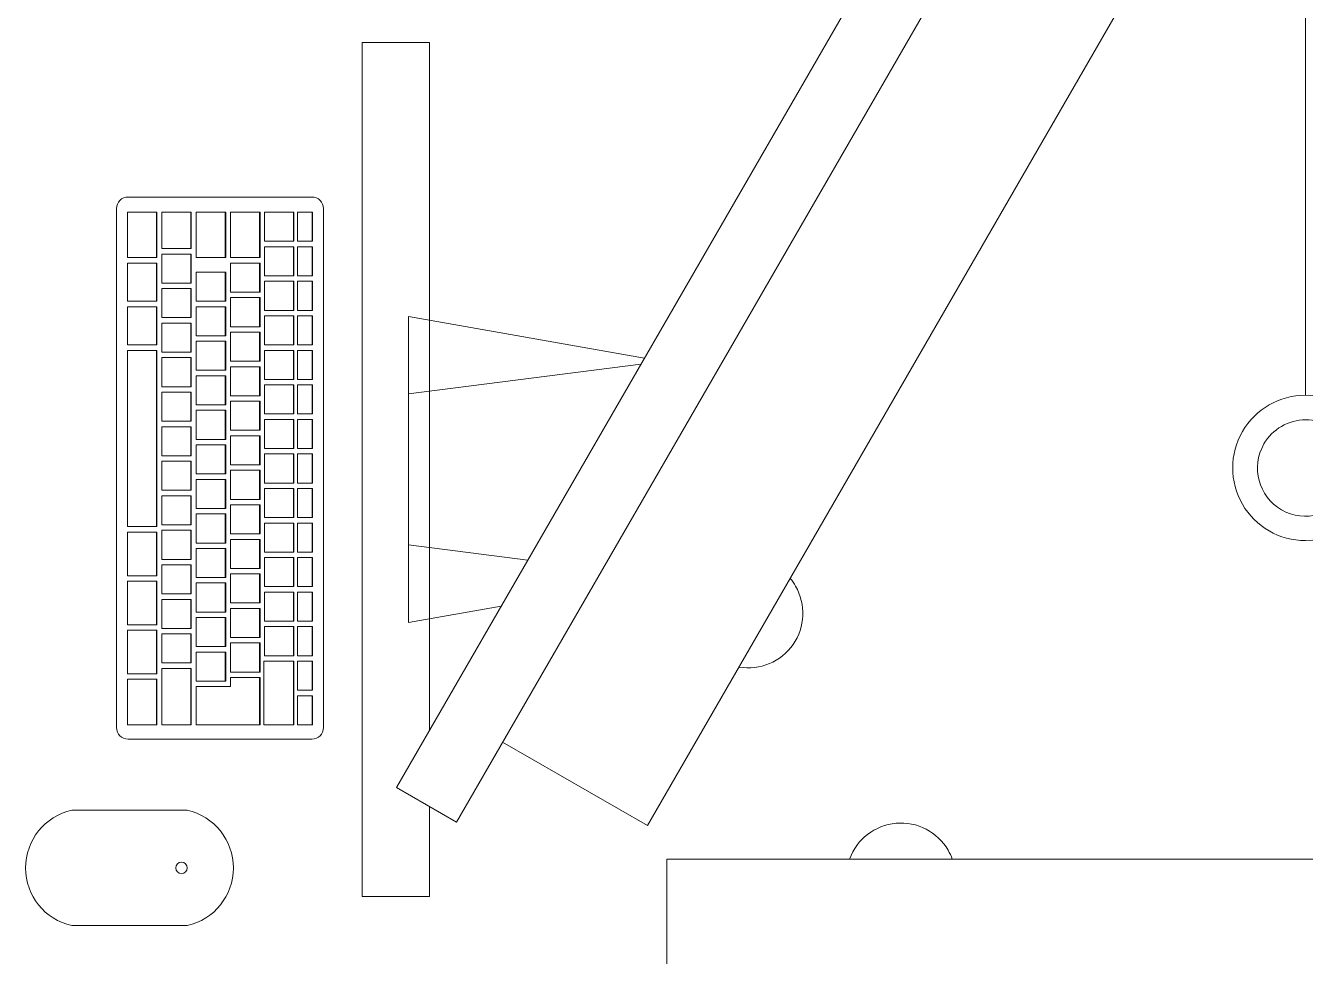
# Model space of a CAD drawing. Header units: millimetres. Extents: x 79795 to 317870, y -36033 to 97293.
# Drawn here: x 204292 to 204996, y 19063 to 19576 of the extents above; entities that cross this region are included whole.
import ezdxf

# ---------------------------------------------------------------- set-up
doc = ezdxf.new("R2010")
doc.units = ezdxf.units.MM
doc.header["$MEASUREMENT"] = 0
for name, color, linetype, lineweight in [('A-GENM', 8, 'CONTINUOUS', 9), ('E-ELEC-EQPM', 8, 'CONTINUOUS', 9), ('I-FURN', 8, 'CONTINUOUS', 9)]:
    doc.layers.add(name, color=color, linetype=linetype, lineweight=lineweight)

msp = doc.modelspace()

# ---------------------------------------------------------------- linework, layer by layer
at = {"layer": 'A-GENM'}
for p, q in [((204449.68, 19481.22), (204348.51, 19481.22)), ((204342.16, 19474.87), (204342.16, 19189.33)), ((204364.09, 19472.87), (204348.15, 19472.87)), ((204348.15, 19472.87), (204348.15, 19447.87)), ((204364.09, 19447.87), (204364.09, 19472.87)), ((204364.37, 19472.87), (204364.09, 19472.87)), ((204364.37, 19472.87), (204364.37, 19447.87)), ((204383.02, 19472.87), (204367.08, 19472.87)), ((204367.08, 19472.87), (204367.08, 19452.87)), ((204383.02, 19452.87), (204383.02, 19472.87)), ((204383.3, 19472.87), (204383.02, 19472.87)), ((204383.3, 19472.87), (204383.3, 19452.87)), ((204401.95, 19472.87), (204386.01, 19472.87)), ((204386.01, 19472.87), (204386.01, 19447.87)), ((204401.95, 19447.87), (204401.95, 19472.87)), ((204402.22, 19472.87), (204401.95, 19472.87)), ((204402.22, 19472.87), (204402.22, 19447.87)), ((204420.87, 19472.87), (204404.94, 19472.87)), ((204404.94, 19472.87), (204404.94, 19447.87)), ((204420.87, 19447.87), (204420.87, 19472.87)), ((204421.15, 19472.87), (204420.87, 19472.87)), ((204421.15, 19472.87), (204421.15, 19447.87)), ((204439.52, 19472.87), (204423.56, 19472.87)), ((204423.56, 19472.87), (204423.56, 19456.87)), ((204439.52, 19456.87), (204439.52, 19472.87)), ((204439.8, 19472.87), (204439.52, 19472.87)), ((204439.8, 19472.87), (204439.8, 19456.87)), ((204449.76, 19472.87), (204441.78, 19472.87)), ((204441.78, 19472.87), (204441.78, 19456.87)), ((204449.76, 19456.87), (204449.76, 19472.87)), ((204450.04, 19472.87), (204449.76, 19472.87)), ((204450.04, 19472.87), (204450.04, 19456.87)), ((204456.03, 19189.33), (204456.03, 19474.87)), ((204367.08, 19452.87), (204383.02, 19452.87)), ((204383.3, 19452.87), (204383.02, 19452.87)), ((204423.56, 19456.87), (204439.52, 19456.87)), ((204439.52, 19453.87), (204423.56, 19453.87)), ((204423.56, 19453.87), (204423.56, 19437.87)), ((204439.8, 19456.87), (204439.52, 19456.87)), ((204439.52, 19437.87), (204439.52, 19453.87)), ((204439.8, 19453.87), (204439.52, 19453.87)), ((204439.8, 19453.87), (204439.8, 19437.87)), ((204441.78, 19456.87), (204449.76, 19456.87)), ((204449.76, 19453.87), (204441.78, 19453.87)), ((204441.78, 19453.87), (204441.78, 19437.87)), ((204450.04, 19456.87), (204449.76, 19456.87)), ((204449.76, 19437.87), (204449.76, 19453.87)), ((204450.04, 19453.87), (204449.76, 19453.87)), ((204450.04, 19453.87), (204450.04, 19437.87)), ((204348.15, 19447.87), (204364.09, 19447.87)), ((204364.09, 19444.87), (204348.15, 19444.87)), ((204348.15, 19444.87), (204348.15, 19423.87)), ((204364.37, 19447.87), (204364.09, 19447.87)), ((204364.09, 19423.87), (204364.09, 19444.87)), ((204364.37, 19444.87), (204364.09, 19444.87)), ((204364.37, 19444.87), (204364.37, 19423.87)), ((204383.02, 19449.87), (204367.06, 19449.87)), ((204367.06, 19449.87), (204367.06, 19433.87)), ((204383.02, 19433.87), (204383.02, 19449.87)), ((204383.3, 19449.87), (204383.02, 19449.87)), ((204383.3, 19449.87), (204383.3, 19433.87)), ((204386.01, 19447.87), (204401.95, 19447.87)), ((204402.22, 19447.87), (204401.95, 19447.87)), ((204420.87, 19444.87), (204404.91, 19444.87)), ((204404.91, 19444.87), (204404.91, 19428.87)), ((204404.94, 19447.87), (204420.87, 19447.87)), ((204421.15, 19447.87), (204420.87, 19447.87)), ((204420.87, 19428.87), (204420.87, 19444.87)), ((204421.15, 19444.87), (204420.87, 19444.87)), ((204421.15, 19444.87), (204421.15, 19428.87)), ((204401.95, 19439.87), (204385.99, 19439.87)), ((204385.99, 19439.87), (204385.99, 19423.87)), ((204401.95, 19423.87), (204401.95, 19439.87)), ((204402.22, 19439.87), (204401.95, 19439.87)), ((204402.22, 19439.87), (204402.22, 19423.87)), ((204423.56, 19437.87), (204439.52, 19437.87)), ((204439.8, 19437.87), (204439.52, 19437.87)), ((204441.78, 19437.87), (204449.76, 19437.87)), ((204450.04, 19437.87), (204449.76, 19437.87)), ((204367.06, 19433.87), (204383.02, 19433.87)), ((204383.02, 19430.87), (204367.06, 19430.87)), ((204367.06, 19430.87), (204367.06, 19414.87)), ((204383.3, 19433.87), (204383.02, 19433.87)), ((204383.02, 19414.87), (204383.02, 19430.87)), ((204383.3, 19430.87), (204383.02, 19430.87)), ((204383.3, 19430.87), (204383.3, 19414.87)), ((204439.52, 19434.87), (204423.56, 19434.87)), ((204423.56, 19434.87), (204423.56, 19418.87)), ((204439.52, 19418.87), (204439.52, 19434.87)), ((204439.8, 19434.87), (204439.52, 19434.87)), ((204439.8, 19434.87), (204439.8, 19418.87)), ((204449.76, 19434.87), (204441.78, 19434.87)), ((204441.78, 19434.87), (204441.78, 19418.87)), ((204449.76, 19418.87), (204449.76, 19434.87)), ((204450.04, 19434.87), (204449.76, 19434.87)), ((204450.04, 19434.87), (204450.04, 19418.87)), ((204348.15, 19423.87), (204364.09, 19423.87)), ((204364.37, 19423.87), (204364.09, 19423.87)), ((204385.99, 19423.87), (204401.95, 19423.87)), ((204402.22, 19423.87), (204401.95, 19423.87)), ((204404.91, 19428.87), (204420.87, 19428.87)), ((204420.87, 19425.87), (204404.91, 19425.87)), ((204404.91, 19425.87), (204404.91, 19409.87)), ((204421.15, 19428.87), (204420.87, 19428.87)), ((204420.87, 19409.87), (204420.87, 19425.87)), ((204421.15, 19425.87), (204420.87, 19425.87)), ((204421.15, 19425.87), (204421.15, 19409.87)), ((204364.09, 19420.87), (204348.15, 19420.87)), ((204348.15, 19420.87), (204348.15, 19399.87)), ((204364.09, 19399.87), (204364.09, 19420.87)), ((204364.37, 19420.87), (204364.09, 19420.87)), ((204364.37, 19420.87), (204364.37, 19399.87)), ((204401.95, 19420.87), (204385.99, 19420.87)), ((204385.99, 19420.87), (204385.99, 19404.87)), ((204401.95, 19404.87), (204401.95, 19420.87)), ((204402.22, 19420.87), (204401.95, 19420.87)), ((204402.22, 19420.87), (204402.22, 19404.87)), ((204423.56, 19418.87), (204439.52, 19418.87)), ((204439.52, 19415.87), (204423.56, 19415.87)), ((204423.56, 19415.87), (204423.56, 19399.87)), ((204439.8, 19418.87), (204439.52, 19418.87)), ((204439.52, 19399.87), (204439.52, 19415.87)), ((204439.8, 19415.87), (204439.52, 19415.87)), ((204439.8, 19415.87), (204439.8, 19399.87)), ((204441.78, 19418.87), (204449.76, 19418.87)), ((204449.76, 19415.87), (204441.78, 19415.87)), ((204441.78, 19415.87), (204441.78, 19399.87)), ((204450.04, 19418.87), (204449.76, 19418.87)), ((204449.76, 19399.87), (204449.76, 19415.87)), ((204450.04, 19415.87), (204449.76, 19415.87)), ((204450.04, 19415.87), (204450.04, 19399.87)), ((204367.06, 19414.87), (204383.02, 19414.87)), ((204383.02, 19411.87), (204367.06, 19411.87)), ((204367.06, 19411.87), (204367.06, 19395.87)), ((204383.3, 19414.87), (204383.02, 19414.87)), ((204383.02, 19395.87), (204383.02, 19411.87)), ((204383.3, 19411.87), (204383.02, 19411.87)), ((204383.3, 19411.87), (204383.3, 19395.87)), ((204404.91, 19409.87), (204420.87, 19409.87)), ((204421.15, 19409.87), (204420.87, 19409.87)), ((204385.99, 19404.87), (204401.95, 19404.87)), ((204401.95, 19401.87), (204385.99, 19401.87)), ((204385.99, 19401.87), (204385.99, 19385.87)), ((204402.22, 19404.87), (204401.95, 19404.87)), ((204401.95, 19385.87), (204401.95, 19401.87)), ((204402.22, 19401.87), (204401.95, 19401.87)), ((204402.22, 19401.87), (204402.22, 19385.87)), ((204420.87, 19406.87), (204404.91, 19406.87)), ((204404.91, 19406.87), (204404.91, 19390.87)), ((204420.87, 19390.87), (204420.87, 19406.87)), ((204421.15, 19406.87), (204420.87, 19406.87)), ((204421.15, 19406.87), (204421.15, 19390.87)), ((204348.15, 19399.87), (204364.09, 19399.87)), ((204364.09, 19396.87), (204348.15, 19396.87)), ((204348.15, 19396.87), (204348.15, 19299.87)), ((204364.37, 19399.87), (204364.09, 19399.87)), ((204364.09, 19299.87), (204364.09, 19396.87)), ((204364.37, 19396.87), (204364.09, 19396.87)), ((204364.37, 19396.87), (204364.37, 19299.87)), ((204367.06, 19395.87), (204383.02, 19395.87)), ((204383.3, 19395.87), (204383.02, 19395.87)), ((204423.56, 19399.87), (204439.52, 19399.87)), ((204439.52, 19396.87), (204423.56, 19396.87)), ((204423.56, 19396.87), (204423.56, 19380.87)), ((204439.8, 19399.87), (204439.52, 19399.87)), ((204439.52, 19380.87), (204439.52, 19396.87)), ((204439.8, 19396.87), (204439.52, 19396.87)), ((204439.8, 19396.87), (204439.8, 19380.87)), ((204441.78, 19399.87), (204449.76, 19399.87)), ((204449.76, 19396.87), (204441.78, 19396.87)), ((204441.78, 19396.87), (204441.78, 19380.87)), ((204450.04, 19399.87), (204449.76, 19399.87)), ((204449.76, 19380.87), (204449.76, 19396.87)), ((204450.04, 19396.87), (204449.76, 19396.87)), ((204450.04, 19396.87), (204450.04, 19380.87)), ((204383.02, 19392.87), (204367.06, 19392.87)), ((204367.06, 19392.87), (204367.06, 19376.87)), ((204383.02, 19376.87), (204383.02, 19392.87)), ((204383.3, 19392.87), (204383.02, 19392.87)), ((204383.3, 19392.87), (204383.3, 19376.87)), ((204404.91, 19390.87), (204420.87, 19390.87)), ((204420.87, 19387.87), (204404.91, 19387.87)), ((204404.91, 19387.87), (204404.91, 19371.87)), ((204421.15, 19390.87), (204420.87, 19390.87)), ((204420.87, 19371.87), (204420.87, 19387.87)), ((204421.15, 19387.87), (204420.87, 19387.87)), ((204421.15, 19387.87), (204421.15, 19371.87)), ((204385.99, 19385.87), (204401.95, 19385.87)), ((204401.95, 19382.87), (204385.99, 19382.87)), ((204385.99, 19382.87), (204385.99, 19366.87)), ((204402.22, 19385.87), (204401.95, 19385.87)), ((204401.95, 19366.87), (204401.95, 19382.87)), ((204402.22, 19382.87), (204401.95, 19382.87)), ((204402.22, 19382.87), (204402.22, 19366.87)), ((204423.56, 19380.87), (204439.52, 19380.87)), ((204439.8, 19380.87), (204439.52, 19380.87)), ((204441.78, 19380.87), (204449.76, 19380.87)), ((204450.04, 19380.87), (204449.76, 19380.87)), ((204367.06, 19376.87), (204383.02, 19376.87)), ((204383.02, 19373.87), (204367.06, 19373.87)), ((204367.06, 19373.87), (204367.06, 19357.87)), ((204383.3, 19376.87), (204383.02, 19376.87)), ((204383.02, 19357.87), (204383.02, 19373.87)), ((204383.3, 19373.87), (204383.02, 19373.87)), ((204383.3, 19373.87), (204383.3, 19357.87)), ((204439.52, 19377.87), (204423.56, 19377.87)), ((204423.56, 19377.87), (204423.56, 19361.87)), ((204439.52, 19361.87), (204439.52, 19377.87)), ((204439.8, 19377.87), (204439.52, 19377.87)), ((204439.8, 19377.87), (204439.8, 19361.87)), ((204449.76, 19377.87), (204441.78, 19377.87)), ((204441.78, 19377.87), (204441.78, 19361.87)), ((204449.76, 19361.87), (204449.76, 19377.87)), ((204450.04, 19377.87), (204449.76, 19377.87)), ((204450.04, 19377.87), (204450.04, 19361.87)), ((204385.99, 19366.87), (204401.95, 19366.87)), ((204402.22, 19366.87), (204401.95, 19366.87)), ((204404.91, 19371.87), (204420.87, 19371.87)), ((204420.87, 19368.87), (204404.91, 19368.87)), ((204404.91, 19368.87), (204404.91, 19352.87)), ((204421.15, 19371.87), (204420.87, 19371.87)), ((204420.87, 19352.87), (204420.87, 19368.87)), ((204421.15, 19368.87), (204420.87, 19368.87)), ((204421.15, 19368.87), (204421.15, 19352.87)), ((204401.95, 19363.87), (204385.99, 19363.87)), ((204385.99, 19363.87), (204385.99, 19347.87)), ((204401.95, 19347.87), (204401.95, 19363.87)), ((204402.22, 19363.87), (204401.95, 19363.87)), ((204402.22, 19363.87), (204402.22, 19347.87)), ((204423.56, 19361.87), (204439.52, 19361.87)), ((204439.8, 19361.87), (204439.52, 19361.87)), ((204441.78, 19361.87), (204449.76, 19361.87)), ((204450.04, 19361.87), (204449.76, 19361.87)), ((204367.06, 19357.87), (204383.02, 19357.87)), ((204383.02, 19354.87), (204367.06, 19354.87)), ((204367.06, 19354.87), (204367.06, 19338.87)), ((204383.3, 19357.87), (204383.02, 19357.87)), ((204383.02, 19338.87), (204383.02, 19354.87)), ((204383.3, 19354.87), (204383.02, 19354.87)), ((204383.3, 19354.87), (204383.3, 19338.87)), ((204404.91, 19352.87), (204420.87, 19352.87)), ((204421.15, 19352.87), (204420.87, 19352.87)), ((204439.52, 19358.87), (204423.56, 19358.87)), ((204423.56, 19358.87), (204423.56, 19342.87)), ((204439.52, 19342.87), (204439.52, 19358.87)), ((204439.8, 19358.87), (204439.52, 19358.87)), ((204439.8, 19358.87), (204439.8, 19342.87)), ((204449.76, 19358.87), (204441.78, 19358.87)), ((204441.78, 19358.87), (204441.78, 19342.87)), ((204449.76, 19342.87), (204449.76, 19358.87)), ((204450.04, 19358.87), (204449.76, 19358.87)), ((204450.04, 19358.87), (204450.04, 19342.87)), ((204385.99, 19347.87), (204401.95, 19347.87)), ((204401.95, 19344.87), (204385.99, 19344.87)), ((204385.99, 19344.87), (204385.99, 19328.87)), ((204402.22, 19347.87), (204401.95, 19347.87)), ((204401.95, 19328.87), (204401.95, 19344.87)), ((204402.22, 19344.87), (204401.95, 19344.87)), ((204402.22, 19344.87), (204402.22, 19328.87)), ((204420.87, 19349.87), (204404.91, 19349.87)), ((204404.91, 19349.87), (204404.91, 19333.87)), ((204420.87, 19333.87), (204420.87, 19349.87)), ((204421.15, 19349.87), (204420.87, 19349.87)), ((204421.15, 19349.87), (204421.15, 19333.87)), ((204367.06, 19338.87), (204383.02, 19338.87)), ((204383.3, 19338.87), (204383.02, 19338.87)), ((204423.56, 19342.87), (204439.52, 19342.87)), ((204439.52, 19339.87), (204423.56, 19339.87)), ((204423.56, 19339.87), (204423.56, 19323.87)), ((204439.8, 19342.87), (204439.52, 19342.87)), ((204439.52, 19323.87), (204439.52, 19339.87)), ((204439.8, 19339.87), (204439.52, 19339.87)), ((204439.8, 19339.87), (204439.8, 19323.87)), ((204441.78, 19342.87), (204449.76, 19342.87)), ((204449.76, 19339.87), (204441.78, 19339.87)), ((204441.78, 19339.87), (204441.78, 19323.87)), ((204450.04, 19342.87), (204449.76, 19342.87)), ((204449.76, 19323.87), (204449.76, 19339.87)), ((204450.04, 19339.87), (204449.76, 19339.87)), ((204450.04, 19339.87), (204450.04, 19323.87)), ((204383.02, 19335.87), (204367.06, 19335.87)), ((204367.06, 19335.87), (204367.06, 19319.87)), ((204383.02, 19319.87), (204383.02, 19335.87)), ((204383.3, 19335.87), (204383.02, 19335.87)), ((204383.3, 19335.87), (204383.3, 19319.87)), ((204404.91, 19333.87), (204420.87, 19333.87)), ((204420.87, 19330.87), (204404.91, 19330.87)), ((204404.91, 19330.87), (204404.91, 19314.87)), ((204421.15, 19333.87), (204420.87, 19333.87)), ((204420.87, 19314.87), (204420.87, 19330.87)), ((204421.15, 19330.87), (204420.87, 19330.87)), ((204421.15, 19330.87), (204421.15, 19314.87)), ((204385.99, 19328.87), (204401.95, 19328.87)), ((204401.95, 19325.87), (204385.99, 19325.87)), ((204385.99, 19325.87), (204385.99, 19309.87)), ((204402.22, 19328.87), (204401.95, 19328.87)), ((204401.95, 19309.87), (204401.95, 19325.87)), ((204402.22, 19325.87), (204401.95, 19325.87)), ((204402.22, 19325.87), (204402.22, 19309.87)), ((204423.56, 19323.87), (204439.52, 19323.87)), ((204439.8, 19323.87), (204439.52, 19323.87)), ((204441.78, 19323.87), (204449.76, 19323.87)), ((204450.04, 19323.87), (204449.76, 19323.87)), ((204367.06, 19319.87), (204383.02, 19319.87)), ((204383.02, 19316.87), (204367.06, 19316.87)), ((204367.06, 19316.87), (204367.06, 19300.87)), ((204383.3, 19319.87), (204383.02, 19319.87)), ((204383.02, 19300.87), (204383.02, 19316.87)), ((204383.3, 19316.87), (204383.02, 19316.87)), ((204383.3, 19316.87), (204383.3, 19300.87)), ((204439.52, 19320.87), (204423.56, 19320.87)), ((204423.56, 19320.87), (204423.56, 19304.87)), ((204439.52, 19304.87), (204439.52, 19320.87)), ((204439.8, 19320.87), (204439.52, 19320.87)), ((204439.8, 19320.87), (204439.8, 19304.87)), ((204449.76, 19320.87), (204441.78, 19320.87)), ((204441.78, 19320.87), (204441.78, 19304.87)), ((204449.76, 19304.87), (204449.76, 19320.87)), ((204450.04, 19320.87), (204449.76, 19320.87)), ((204450.04, 19320.87), (204450.04, 19304.87)), ((204385.99, 19309.87), (204401.95, 19309.87)), ((204402.22, 19309.87), (204401.95, 19309.87)), ((204404.91, 19314.87), (204420.87, 19314.87)), ((204420.87, 19311.87), (204404.91, 19311.87)), ((204404.91, 19311.87), (204404.91, 19295.87)), ((204421.15, 19314.87), (204420.87, 19314.87)), ((204420.87, 19295.87), (204420.87, 19311.87)), ((204421.15, 19311.87), (204420.87, 19311.87)), ((204421.15, 19311.87), (204421.15, 19295.87)), ((204401.95, 19306.87), (204385.99, 19306.87)), ((204385.99, 19306.87), (204385.99, 19290.87)), ((204401.95, 19290.87), (204401.95, 19306.87)), ((204402.22, 19306.87), (204401.95, 19306.87)), ((204402.22, 19306.87), (204402.22, 19290.87)), ((204423.56, 19304.87), (204439.52, 19304.87)), ((204439.8, 19304.87), (204439.52, 19304.87)), ((204441.78, 19304.87), (204449.76, 19304.87)), ((204450.04, 19304.87), (204449.76, 19304.87)), ((204348.15, 19299.87), (204364.09, 19299.87)), ((204348.15, 19296.87), (204348.15, 19272.87)), ((204364.09, 19296.87), (204348.15, 19296.87)), ((204364.37, 19299.87), (204364.09, 19299.87)), ((204364.09, 19272.87), (204364.09, 19296.87)), ((204364.37, 19296.87), (204364.09, 19296.87)), ((204364.37, 19296.87), (204364.37, 19272.87)), ((204367.06, 19300.87), (204383.02, 19300.87)), ((204383.02, 19297.87), (204367.06, 19297.87)), ((204367.06, 19297.87), (204367.06, 19281.87)), ((204383.3, 19300.87), (204383.02, 19300.87)), ((204383.02, 19281.87), (204383.02, 19297.87)), ((204383.3, 19297.87), (204383.02, 19297.87)), ((204383.3, 19297.87), (204383.3, 19281.87)), ((204404.91, 19295.87), (204420.87, 19295.87)), ((204421.15, 19295.87), (204420.87, 19295.87)), ((204439.52, 19301.87), (204423.56, 19301.87)), ((204423.56, 19301.87), (204423.56, 19285.87)), ((204439.52, 19285.87), (204439.52, 19301.87)), ((204439.8, 19301.87), (204439.52, 19301.87)), ((204439.8, 19301.87), (204439.8, 19285.87)), ((204449.76, 19301.87), (204441.78, 19301.87)), ((204441.78, 19301.87), (204441.78, 19285.87)), ((204449.76, 19285.87), (204449.76, 19301.87)), ((204450.04, 19301.87), (204449.76, 19301.87)), ((204450.04, 19301.87), (204450.04, 19285.87)), ((204385.99, 19290.87), (204401.95, 19290.87)), ((204402.22, 19290.87), (204401.95, 19290.87)), ((204420.87, 19292.87), (204404.91, 19292.87)), ((204404.91, 19292.87), (204404.91, 19276.87)), ((204420.87, 19276.87), (204420.87, 19292.87)), ((204421.15, 19292.87), (204420.87, 19292.87)), ((204421.15, 19292.87), (204421.15, 19276.87)), ((204367.06, 19281.87), (204383.02, 19281.87)), ((204383.3, 19281.87), (204383.02, 19281.87)), ((204401.95, 19287.87), (204385.99, 19287.87)), ((204385.99, 19287.87), (204385.99, 19271.87)), ((204401.95, 19271.87), (204401.95, 19287.87)), ((204402.22, 19287.87), (204401.95, 19287.87)), ((204402.22, 19287.87), (204402.22, 19271.87)), ((204423.56, 19285.87), (204439.52, 19285.87)), ((204439.52, 19282.87), (204423.56, 19282.87)), ((204423.56, 19282.87), (204423.56, 19266.87)), ((204439.8, 19285.87), (204439.52, 19285.87)), ((204439.52, 19266.87), (204439.52, 19282.87)), ((204439.8, 19282.87), (204439.52, 19282.87)), ((204439.8, 19282.87), (204439.8, 19266.87)), ((204441.78, 19285.87), (204449.76, 19285.87)), ((204449.76, 19282.87), (204441.78, 19282.87)), ((204441.78, 19282.87), (204441.78, 19266.87)), ((204450.04, 19285.87), (204449.76, 19285.87)), ((204449.76, 19266.87), (204449.76, 19282.87)), ((204450.04, 19282.87), (204449.76, 19282.87)), ((204450.04, 19282.87), (204450.04, 19266.87)), ((204383.02, 19278.87), (204367.06, 19278.87)), ((204367.06, 19278.87), (204367.06, 19262.87)), ((204383.02, 19262.87), (204383.02, 19278.87)), ((204383.3, 19278.87), (204383.02, 19278.87)), ((204383.3, 19278.87), (204383.3, 19262.87)), ((204404.91, 19276.87), (204420.87, 19276.87)), ((204421.15, 19276.87), (204420.87, 19276.87)), ((204348.15, 19272.87), (204364.09, 19272.87)), ((204348.15, 19269.87), (204348.15, 19245.87)), ((204364.09, 19269.87), (204348.15, 19269.87)), ((204364.37, 19272.87), (204364.09, 19272.87)), ((204364.09, 19245.87), (204364.09, 19269.87)), ((204364.37, 19269.87), (204364.09, 19269.87)), ((204364.37, 19269.87), (204364.37, 19245.87)), ((204385.99, 19271.87), (204401.95, 19271.87)), ((204401.95, 19268.87), (204385.99, 19268.87)), ((204385.99, 19268.87), (204385.99, 19252.87)), ((204402.22, 19271.87), (204401.95, 19271.87)), ((204401.95, 19252.87), (204401.95, 19268.87)), ((204402.22, 19268.87), (204401.95, 19268.87)), ((204402.22, 19268.87), (204402.22, 19252.87)), ((204420.87, 19273.87), (204404.91, 19273.87)), ((204404.91, 19273.87), (204404.91, 19257.87)), ((204420.87, 19257.87), (204420.87, 19273.87)), ((204421.15, 19273.87), (204420.87, 19273.87)), ((204421.15, 19273.87), (204421.15, 19257.87)), ((204367.06, 19262.87), (204383.02, 19262.87)), ((204383.3, 19262.87), (204383.02, 19262.87)), ((204423.56, 19266.87), (204439.52, 19266.87)), ((204439.52, 19263.87), (204423.56, 19263.87)), ((204423.56, 19263.87), (204423.56, 19247.87)), ((204439.8, 19266.87), (204439.52, 19266.87)), ((204439.52, 19247.87), (204439.52, 19263.87)), ((204439.8, 19263.87), (204439.52, 19263.87)), ((204439.8, 19263.87), (204439.8, 19247.87)), ((204441.78, 19266.87), (204449.76, 19266.87)), ((204449.76, 19263.87), (204441.78, 19263.87)), ((204441.78, 19263.87), (204441.78, 19247.87)), ((204450.04, 19266.87), (204449.76, 19266.87)), ((204449.76, 19247.87), (204449.76, 19263.87)), ((204450.04, 19263.87), (204449.76, 19263.87)), ((204450.04, 19263.87), (204450.04, 19247.87)), ((204383.02, 19259.87), (204367.06, 19259.87)), ((204367.06, 19259.87), (204367.06, 19243.87)), ((204383.02, 19243.87), (204383.02, 19259.87)), ((204383.3, 19259.87), (204383.02, 19259.87)), ((204383.3, 19259.87), (204383.3, 19243.87)), ((204404.91, 19257.87), (204420.87, 19257.87)), ((204420.87, 19254.87), (204404.91, 19254.87)), ((204404.91, 19254.87), (204404.91, 19238.87)), ((204421.15, 19257.87), (204420.87, 19257.87)), ((204420.87, 19238.87), (204420.87, 19254.87)), ((204421.15, 19254.87), (204420.87, 19254.87)), ((204421.15, 19254.87), (204421.15, 19238.87)), ((204385.99, 19252.87), (204401.95, 19252.87)), ((204401.95, 19249.87), (204385.99, 19249.87)), ((204385.99, 19249.87), (204385.99, 19233.87)), ((204402.22, 19252.87), (204401.95, 19252.87)), ((204401.95, 19233.87), (204401.95, 19249.87)), ((204402.22, 19249.87), (204401.95, 19249.87)), ((204402.22, 19249.87), (204402.22, 19233.87)), ((204423.56, 19247.87), (204439.52, 19247.87)), ((204439.8, 19247.87), (204439.52, 19247.87)), ((204441.78, 19247.87), (204449.76, 19247.87)), ((204450.04, 19247.87), (204449.76, 19247.87)), ((204348.15, 19245.87), (204364.09, 19245.87)), ((204348.15, 19242.87), (204348.15, 19218.87)), ((204364.09, 19242.87), (204348.15, 19242.87)), ((204364.37, 19245.87), (204364.09, 19245.87)), ((204364.09, 19218.87), (204364.09, 19242.87)), ((204364.37, 19242.87), (204364.09, 19242.87)), ((204364.37, 19242.87), (204364.37, 19218.87)), ((204367.06, 19243.87), (204383.02, 19243.87)), ((204383.02, 19240.87), (204367.06, 19240.87)), ((204367.06, 19240.87), (204367.06, 19224.87)), ((204383.3, 19243.87), (204383.02, 19243.87)), ((204383.02, 19224.87), (204383.02, 19240.87)), ((204383.3, 19240.87), (204383.02, 19240.87)), ((204383.3, 19240.87), (204383.3, 19224.87)), ((204439.52, 19244.87), (204423.56, 19244.87)), ((204423.56, 19244.87), (204423.56, 19228.87)), ((204439.52, 19228.87), (204439.52, 19244.87)), ((204439.8, 19244.87), (204439.52, 19244.87)), ((204439.8, 19244.87), (204439.8, 19228.87)), ((204449.76, 19244.87), (204441.78, 19244.87)), ((204441.78, 19244.87), (204441.78, 19228.87)), ((204449.76, 19228.87), (204449.76, 19244.87)), ((204450.04, 19244.87), (204449.76, 19244.87)), ((204450.04, 19244.87), (204450.04, 19228.87)), ((204385.99, 19233.87), (204401.95, 19233.87)), ((204402.22, 19233.87), (204401.95, 19233.87)), ((204404.91, 19238.87), (204420.87, 19238.87)), ((204420.87, 19235.87), (204404.91, 19235.87)), ((204404.91, 19235.87), (204404.91, 19219.87)), ((204421.15, 19238.87), (204420.87, 19238.87)), ((204420.87, 19219.87), (204420.87, 19235.87)), ((204421.15, 19235.87), (204420.87, 19235.87)), ((204421.15, 19235.87), (204421.15, 19219.87)), ((204401.95, 19230.87), (204385.99, 19230.87)), ((204385.99, 19230.87), (204385.99, 19214.87)), ((204401.95, 19214.87), (204401.95, 19230.87)), ((204402.22, 19230.87), (204401.95, 19230.87)), ((204402.22, 19230.87), (204402.22, 19214.87)), ((204423.29, 19225.87), (204423.29, 19190.87)), ((204439.52, 19225.87), (204423.29, 19225.87)), ((204423.56, 19228.87), (204439.52, 19228.87)), ((204439.8, 19228.87), (204439.52, 19228.87)), ((204439.52, 19190.87), (204439.52, 19225.87)), ((204439.8, 19225.87), (204439.52, 19225.87)), ((204439.8, 19225.87), (204439.8, 19190.87)), ((204441.78, 19228.87), (204449.76, 19228.87)), ((204449.76, 19225.87), (204441.78, 19225.87)), ((204441.78, 19225.87), (204441.78, 19209.87)), ((204450.04, 19228.87), (204449.76, 19228.87)), ((204449.76, 19209.87), (204449.76, 19225.87)), ((204450.04, 19225.87), (204449.76, 19225.87)), ((204450.04, 19225.87), (204450.04, 19209.87)), ((204348.15, 19218.87), (204364.09, 19218.87)), ((204364.37, 19218.87), (204364.09, 19218.87)), ((204367.06, 19224.87), (204383.02, 19224.87)), ((204383.02, 19221.87), (204367.06, 19221.87)), ((204367.06, 19221.87), (204367.06, 19190.87)), ((204383.3, 19224.87), (204383.02, 19224.87)), ((204383.02, 19190.87), (204383.02, 19221.87)), ((204383.3, 19221.87), (204383.02, 19221.87)), ((204383.3, 19221.87), (204383.3, 19190.87)), ((204404.91, 19219.87), (204420.87, 19219.87)), ((204421.15, 19219.87), (204420.87, 19219.87)), ((204348.15, 19215.87), (204348.15, 19190.87)), ((204364.09, 19215.87), (204348.15, 19215.87)), ((204364.09, 19190.87), (204364.09, 19215.87)), ((204364.37, 19215.87), (204364.09, 19215.87)), ((204364.37, 19215.87), (204364.37, 19190.87)), ((204385.99, 19214.87), (204401.95, 19214.87)), ((204404.91, 19211.87), (204385.99, 19211.87)), ((204385.99, 19211.87), (204385.99, 19190.87)), ((204402.22, 19214.87), (204401.95, 19214.87)), ((204404.91, 19216.87), (204404.91, 19211.87)), ((204420.87, 19216.87), (204404.91, 19216.87)), ((204420.87, 19190.87), (204420.87, 19216.87)), ((204421.15, 19216.87), (204420.87, 19216.87)), ((204421.15, 19216.87), (204421.15, 19190.87)), ((204441.78, 19209.87), (204449.76, 19209.87)), ((204449.76, 19206.87), (204441.78, 19206.87)), ((204441.78, 19206.87), (204441.78, 19190.87)), ((204450.04, 19209.87), (204449.76, 19209.87)), ((204449.76, 19190.87), (204449.76, 19206.87)), ((204450.04, 19206.87), (204449.76, 19206.87)), ((204450.04, 19206.87), (204450.04, 19190.87)), ((204348.15, 19190.87), (204364.09, 19190.87)), ((204364.37, 19190.87), (204364.09, 19190.87)), ((204367.06, 19190.87), (204383.02, 19190.87)), ((204383.3, 19190.87), (204383.02, 19190.87)), ((204385.99, 19190.87), (204420.87, 19190.87)), ((204421.15, 19190.87), (204420.87, 19190.87)), ((204423.29, 19190.87), (204439.52, 19190.87)), ((204439.8, 19190.87), (204439.52, 19190.87)), ((204441.78, 19190.87), (204449.76, 19190.87)), ((204450.04, 19190.87), (204449.76, 19190.87)), ((204348.51, 19182.98), (204449.68, 19182.98)), ((204381.07, 19143.85), (204317.57, 19143.85)), ((204317.57, 19080.35), (204381.07, 19080.35))]:
    msp.add_line(p, q, dxfattribs=at)
for centre, radius, start, end in [((204348.51, 19474.87), 6.35, 90, 180), ((204449.68, 19474.87), 6.35, 0, 90), ((204348.51, 19189.33), 6.35, 180, 270), ((204449.68, 19189.33), 6.35, 270, 0), ((204324.71, 19112.1), 32.54, 102.68038, 257.31962), ((204373.93, 19112.1), 32.54, 282.68038, 77.31962), ((204377.92, 19112.1), 3.16, 90, 270), ((204377.92, 19112.1), 3.16, 270, 90)]:
    msp.add_arc(centre, radius, start, end, dxfattribs=at)
at = {"layer": 'E-ELEC-EQPM'}
for p, q in [((204496.18, 19156.37), (204896.18, 19849.19)), ((204496.18, 19156.37), (204896.18, 19849.19)), ((204929.17, 19830.14), (204529.17, 19137.32)), ((204983.36, 19740.19), (204634.16, 19135.36)), ((204983.36, 19740.19), (204634.16, 19135.36)), ((204554.57, 19181.31), (204529.17, 19137.32)), ((204634.16, 19135.36), (204554.57, 19181.31)), ((204634.16, 19135.36), (204554.57, 19181.31)), ((204529.17, 19137.32), (204496.18, 19156.37)), ((204529.17, 19137.32), (204496.18, 19156.37)), ((205343.24, 19116.87), (204644.84, 19116.87)), ((204644.84, 19116.87), (204644.84, 19024.97)), ((205343.24, 19116.87), (204644.84, 19116.87)), ((204644.84, 19116.87), (204644.84, 19024.97))]:
    msp.add_line(p, q, dxfattribs=at)
at = {"layer": 'I-FURN'}
for p, q in [((204996.13, 19372.19), (204996.1, 20482.19)), ((204996.1, 20482.19), (204996.13, 19372.19)), ((204514.4, 19566.31), (204477.32, 19566.31)), ((204477.32, 19096.41), (204477.32, 19566.31)), ((204514.4, 19566.31), (204514.4, 19187.93)), ((204502.72, 19415.51), (204502.72, 19247.2)), ((204632.56, 19392.58), (204502.72, 19415.51)), ((204502.72, 19372.92), (204630.65, 19389.29)), ((204502.72, 19289.79), (204568.36, 19281.39)), ((204502.72, 19247.2), (204553.82, 19256.21)), ((204514.4, 19145.85), (204514.4, 19096.41)), ((204514.4, 19096.41), (204477.32, 19096.41))]:
    msp.add_line(p, q, dxfattribs=at)
for centre, radius, start, end in [((204996.13, 19332.19), 40, 90.00141, 270.00141), ((204996.13, 19332.19), 40, 270.00141, 90.00141), ((204996.27, 19332.1), 26.51, 330, 150), ((204996.27, 19332.1), 26.51, 150, 330), ((204689.7, 19252.19), 30, 30.00282, 39.71478), ((204689.7, 19252.19), 30, 260.28516, 30.00282), ((204773.64, 19106.81), 30, 30.00282, 160.24537), ((204773.64, 19106.81), 30, 19.75455, 30.00282)]:
    msp.add_arc(centre, radius, start, end, dxfattribs=at)

doc.saveas('drawing.dxf')
